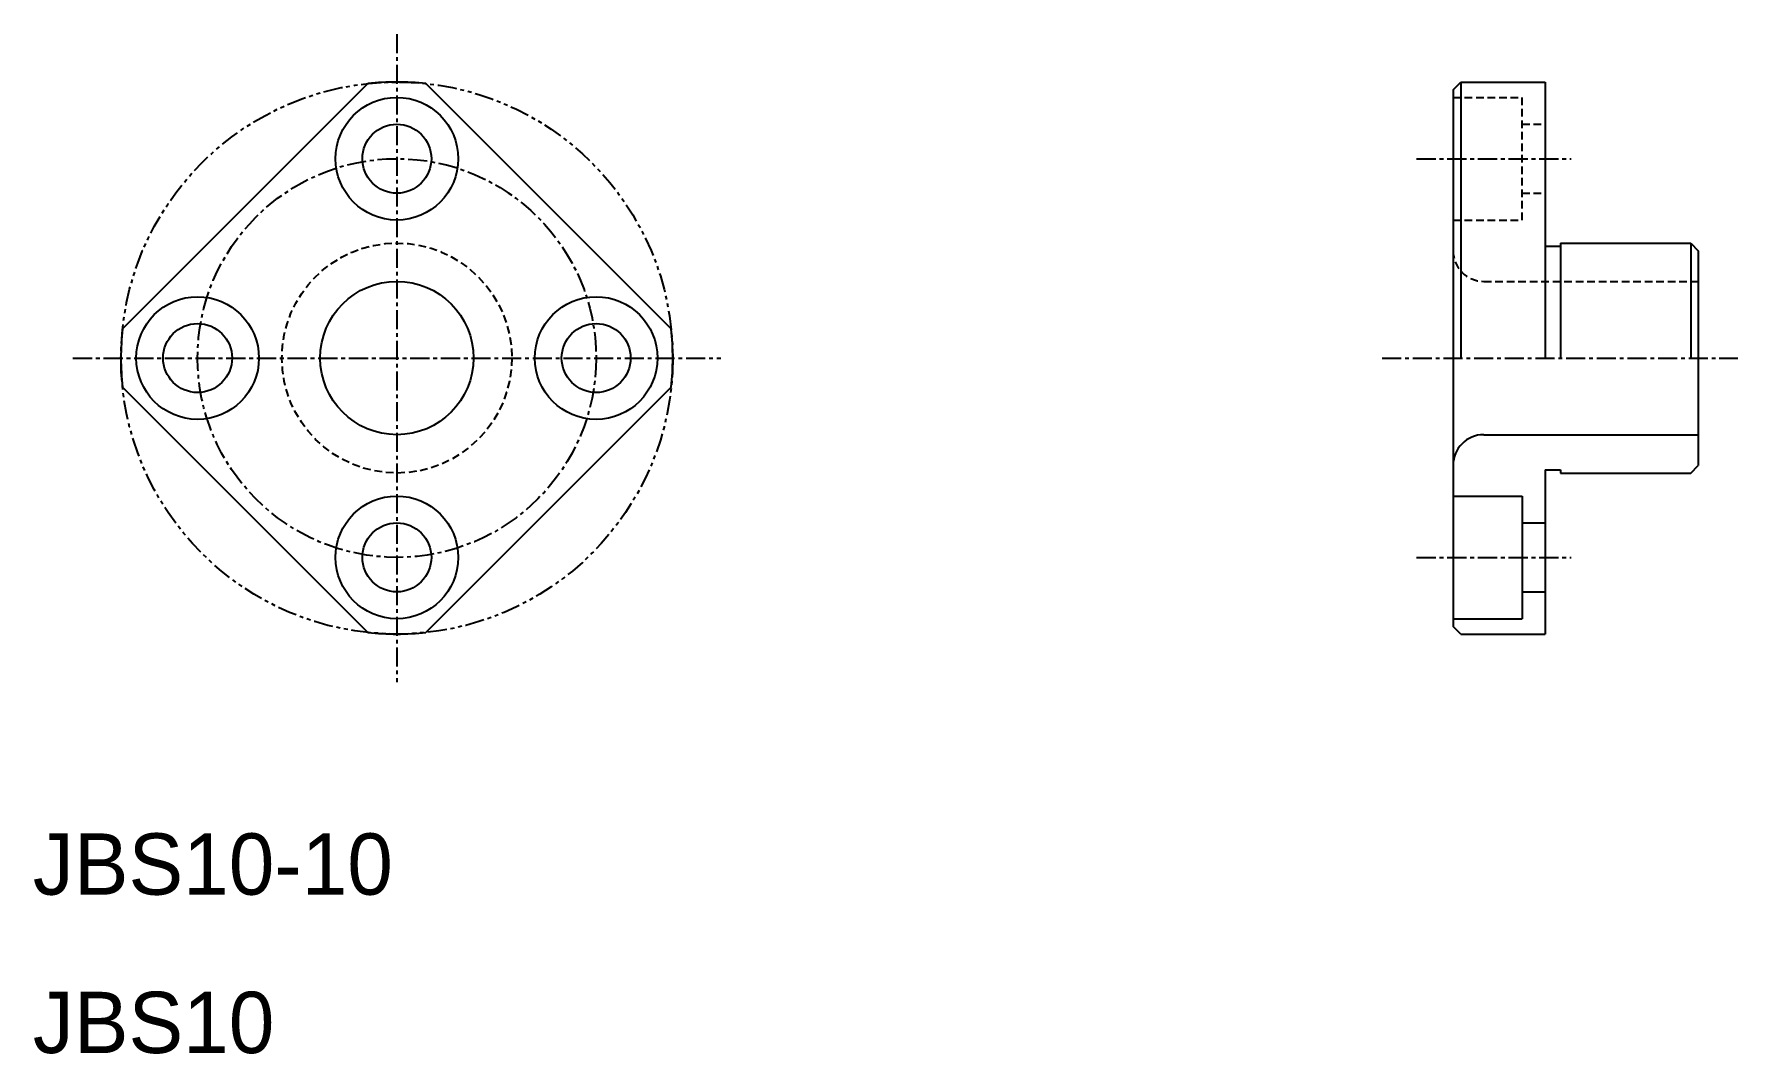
# Model space of a CAD drawing. Extents: x 24 to 135, y 15 to 81.
import ezdxf

# ---------------------------------------------------------------- set-up
doc = ezdxf.new("R2010")
doc.units = 0
for name, pattern in [('CENTER', [2, 1.25, -0.25, 0.25, -0.25]), ('DASHED', [0.75, 0.5, -0.25]), ('PHANTOM', [2.5, 1.25, -0.25, 0.25, -0.25, 0.25, -0.25])]:
    doc.linetypes.add(name, pattern=pattern)
doc.layers.get('0').update_dxf_attribs({"linetype": 'CONTINUOUS'})
doc.layers.add('CENTER', color=1, linetype='CENTER')

msp = doc.modelspace()

# ---------------------------------------------------------------- linework, layer by layer
at = {"color": 7, "linetype": 'CONTINUOUS'}
for p, q in [((30.1, 61.9), (46.1, 77.9)), ((65.9, 61.9), (49.9, 77.9)), ((116.91, 77.5), (117.41, 78)), ((117.41, 78), (117.41, 60)), ((117.41, 78), (122.91, 78)), ((118.79, 78), (118.79, 78)), ((120.16, 78), (120.16, 78)), ((122.91, 78), (122.91, 60)), ((116.91, 77.5), (116.91, 42.5)), ((122.91, 67.3), (123.91, 67.3)), ((123.91, 67.5), (123.91, 60)), ((123.91, 67.5), (132.41, 67.5)), ((132.41, 67.5), (132.41, 60)), ((132.41, 67.5), (132.91, 67)), ((132.91, 67), (132.91, 53)), ((30.1, 58.1), (46.1, 42.1)), ((65.9, 58.1), (49.9, 42.1)), ((118.91, 55), (132.91, 55)), ((122.91, 52.7), (122.91, 42)), ((122.91, 52.7), (123.91, 52.7)), ((123.91, 52.7), (123.91, 52.5)), ((123.91, 52.5), (132.41, 52.5)), ((132.41, 52.5), (132.91, 53)), ((116.91, 51), (121.41, 51)), ((121.41, 51), (121.41, 43)), ((121.41, 49.25), (122.91, 49.25)), ((121.41, 44.75), (122.91, 44.75)), ((116.91, 43), (121.41, 43)), ((117.41, 42), (116.91, 42.5)), ((117.41, 42), (122.91, 42))]:
    msp.add_line(p, q, dxfattribs=at)
at = {"color": 3, "linetype": 'DASHED'}
for p, q in [((116.91, 77), (121.41, 77)), ((121.41, 69), (121.41, 77)), ((121.41, 75.25), (122.91, 75.25)), ((121.41, 70.75), (122.91, 70.75)), ((116.91, 69), (121.41, 69)), ((118.91, 65), (132.91, 65))]:
    msp.add_line(p, q, dxfattribs=at)
at = {"color": 3, "linetype": 'PHANTOM'}
msp.add_circle((48, 60), 18, dxfattribs=at)
at = {"color": 7, "linetype": 'CONTINUOUS'}
for centre, radius in [((48, 73), 4), ((48, 73), 2.25), ((48, 60), 5), ((35, 60), 4), ((61, 60), 4), ((35, 60), 2.25), ((61, 60), 2.25), ((48, 47), 4), ((48, 47), 2.25)]:
    msp.add_circle(centre, radius, dxfattribs=at)
at = {"color": 3, "linetype": 'DASHED'}
msp.add_circle((48, 60), 7.5, dxfattribs=at)
at = {"color": 7, "linetype": 'CONTINUOUS'}
for centre, radius, start, end in [((48, 60), 18, 83.9424, 96.0576), ((48, 60), 18, 173.9424, 186.0576), ((48, 60), 18, 353.9424, 6.0576), ((118.91, 53), 2, 90, 180), ((48, 60), 18, 263.9424, 276.0576)]:
    msp.add_arc(centre, radius, start, end, dxfattribs=at)
at = {"color": 3, "linetype": 'DASHED'}
msp.add_arc((118.91, 67), 2, 180, 270, dxfattribs=at)
at = {"layer": 'CENTER', "color": 1, "linetype": 'CENTER'}
for p, q in [((48, 81.13), (48, 38.87)), ((114.53, 73), (124.62, 73)), ((26.87, 60), (69.13, 60)), ((112.28, 60), (135.49, 60)), ((114.53, 47), (124.62, 47))]:
    msp.add_line(p, q, dxfattribs=at)
msp.add_circle((48, 60), 13, dxfattribs=at)

# ---------------------------------------------------------------- texts
at = {"color": 7, "linetype": 'CONTINUOUS'}
for s, p in [('JBS10-10', (24.25, 25)), ('JBS10', (24.25, 14.67))]:
    msp.add_text(s, height=4, dxfattribs=at).set_placement(p)

doc.saveas('drawing.dxf')
